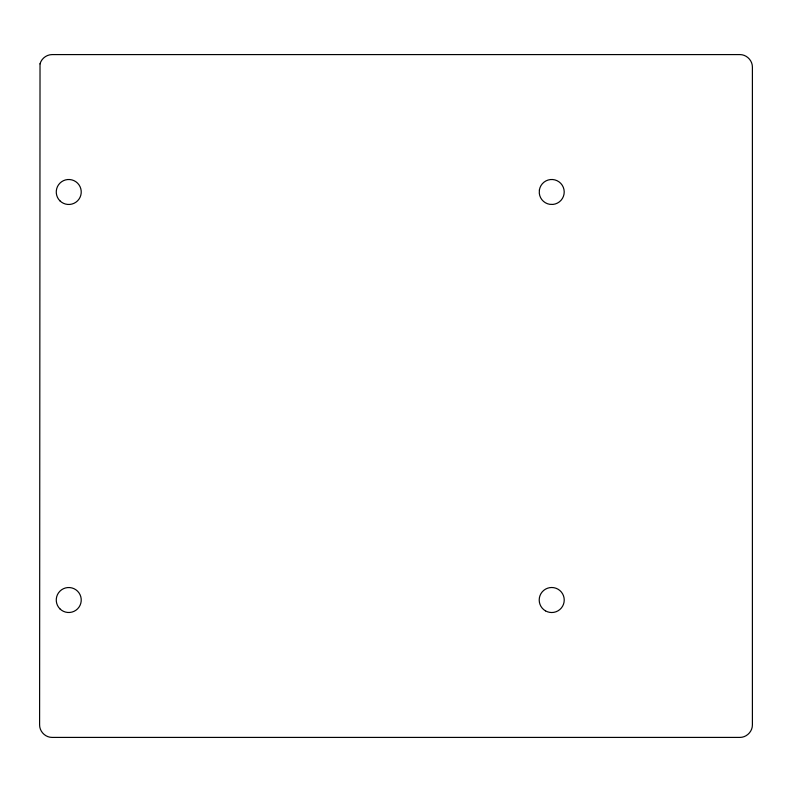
<?xml version="1.0" encoding="UTF-8"?>
<svg xmlns="http://www.w3.org/2000/svg" width="792" height="792" viewBox="0 0 792 792"><rect width="100%" height="100%" fill="white"/><g stroke="black" fill="none" stroke-linecap="round" stroke-linejoin="round"><path stroke-width="1.19" d="M539.392 189.981L539.293 193.238A12.494 12.494 0 0 0 549.707 204.316L552.974 204.415A12.494 12.494 0 0 0 564.211 191.822A12.494 12.494 0 0 0 552.638 179.527A12.494 12.494 0 0 0 539.392 189.981M40.026 63.845L39.6 724.918C39.56 731.61 45.401 737.451 52.094 737.411L739.906 737.411C746.599 737.451 752.44 731.61 752.4 724.918L752.4 67.082C752.44 60.39 746.599 54.549 739.906 54.589L52.094 54.589C46.57 54.618 41.481 58.519 40.026 63.845M545.46 610.85A12.514 12.514 0 0 0 564.231 600.009A12.514 12.514 0 0 0 545.46 589.179A12.514 12.514 0 0 0 545.46 610.85M59.915 200.821A12.494 12.494 0 0 0 80.814 195.218A12.494 12.494 0 0 0 65.508 179.923A12.494 12.494 0 0 0 59.915 200.821M59.915 608.85A12.494 12.494 0 0 0 80.814 603.247A12.494 12.494 0 0 0 65.508 587.951A12.494 12.494 0 0 0 59.915 608.85"/></g></svg>
